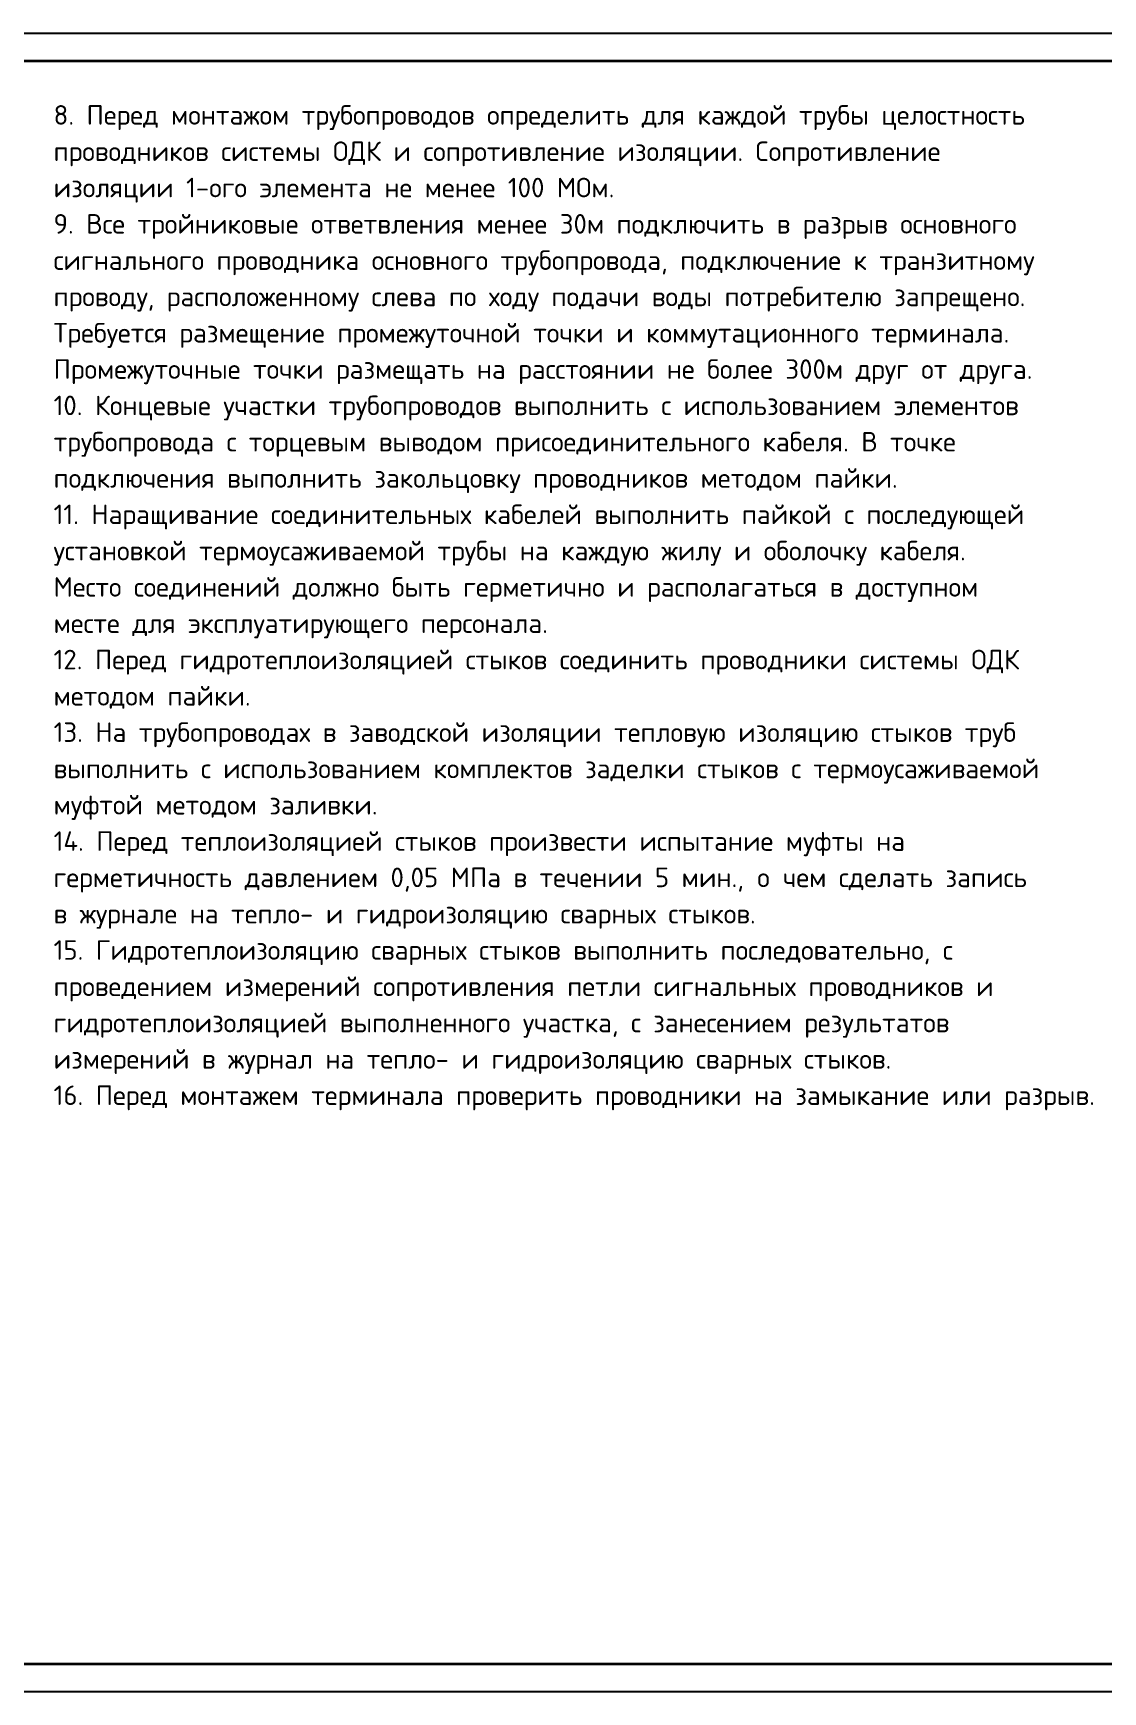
# Model space of a CAD drawing. Header units: millimetres. Extents: x -112426 to 6776, y 1218 to 38707.
# Drawn here: x 2163.5 to 2355, y 2270.4 to 2567.4 of the extents above; entities that cross this region are included whole.
import ezdxf
from ezdxf.enums import TextEntityAlignment as Align

# ---------------------------------------------------------------- set-up
doc = ezdxf.new("R2010")
doc.units = ezdxf.units.MM
doc.layers.add('Размер 3.5', color=250, linetype='Continuous', lineweight=35)
doc.layers.add('Размеры на чертеже', color=250, linetype='Continuous', lineweight=25)
doc.styles.add('-ISOCPEUR-', font='isocpeur.ttf')

# ---------------------------------------------------------------- blocks, each defined once
blk = doc.blocks.new('*U154')
blk.add_lwpolyline([(0, 0), (420, 0), (420, -297), (0, -297)], close=True)
at = {"const_width": 0.5}
blk.add_lwpolyline([(20, -5), (415, -5), (415, -292), (20, -292)], close=True, dxfattribs=at)
at = {"style": '-ISOCPEUR-'}
blk.add_attdef('РАЗРАБОТАЛ', text='', height=2.5, dxfattribs=at).set_placement((250.5, -264.22), align=Align.MIDDLE_LEFT)
at = {"style": '-ISOCPEUR-', "flags": 8}
for tag, height, p in [('ДАТА', 2.5, (290.07, -264.4)), ('ДАТА1', 2.5, (290.07, -269.4)), ('ЛИСТ', 3, (386.39, -271.92)), ('ЛИСТОВ', 3, (403.89, -271.92)), ('ФОРМАТ', 3, (380.97, -294.75))]:
    blk.add_attdef(tag, text='', height=height, dxfattribs=at).set_placement(p, align=Align.MIDDLE_CENTER)
at = {"style": '-ISOCPEUR-'}
blk.add_attdef('ПРОВЕРИЛ', (250.75, -270.73), '', height=2.5, dxfattribs=at)
at = {"style": '-ISOCPEUR-', "flags": 8}
blk.add_attdef('ИМЯ_ЧЕРТЕЖА_001', (321.33, -285.18), '', height=3, dxfattribs=at)

msp = doc.modelspace()

# ---------------------------------------------------------------- block references
at = {"layer": 'Размеры на чертеже', "lineweight": 90}
msp.add_blockref('*U154', (2139.152, 2567.428), dxfattribs=at)

# ---------------------------------------------------------------- texts
at = {"layer": 'Размер 3.5', "insert": (2167.11, 2554.538), "char_height": 3.5, "width": 175.97762, "attachment_point": 1, "line_spacing_factor": 1.114286, "style": '-ISOCPEUR-'}
msp.add_mtext('8. Перед монтажом трубопроводов определить для каждой трубы целостность проводников системы ОДК и сопротивление изоляции. Сопротивление изоляции 1-ого элемента не менее 100 МОм.\\P9. Все тройниковые ответвления менее 30м подключить в разрыв основного сигнального проводника основного трубопровода, подключение к транзитному проводу, расположенному слева по ходу подачи воды потребителю запрещено. Требуется размещение промежуточной точки и коммутационного терминала. Промежуточные точки размещать на расстоянии не более 300м друг от друга. \\P10. Концевые участки трубопроводов выполнить с использованием элементов трубопровода с торцевым выводом присоединительного кабеля. В точке подключения выполнить закольцовку проводников методом пайки.\\P11. Наращивание соединительных кабелей выполнить пайкой с последующей установкой термоусаживаемой трубы на каждую жилу и оболочку кабеля. Место соединений должно быть герметично и располагаться в доступном месте для эксплуатирующего персонала.\\P12. Перед гидротеплоизоляцией стыков соединить проводники системы ОДК методом пайки.\\P13. На трубопроводах в заводской изоляции тепловую изоляцию стыков труб выполнить с использованием комплектов заделки стыков с термоусаживаемой муфтой методом заливки.\\P14. Перед теплоизоляцией стыков произвести испытание муфты на герметичность давлением 0,05 МПа в течении 5 мин., o чем сделать запись в журнале на тепло- и гидроизоляцию сварных стыков.\\P15. Гидротеплоизоляцию сварных стыков выполнить последовательно, с проведением измерений сопротивления петли сигнальных проводников и гидротеплоизоляцией выполненного участка, с занесением результатов измерений в журнал на тепло- и гидроизоляцию сварных стыков.\\P16. Перед монтажем терминала проверить проводники на замыкание или разрыв.', dxfattribs=at)

doc.saveas('drawing.dxf')
